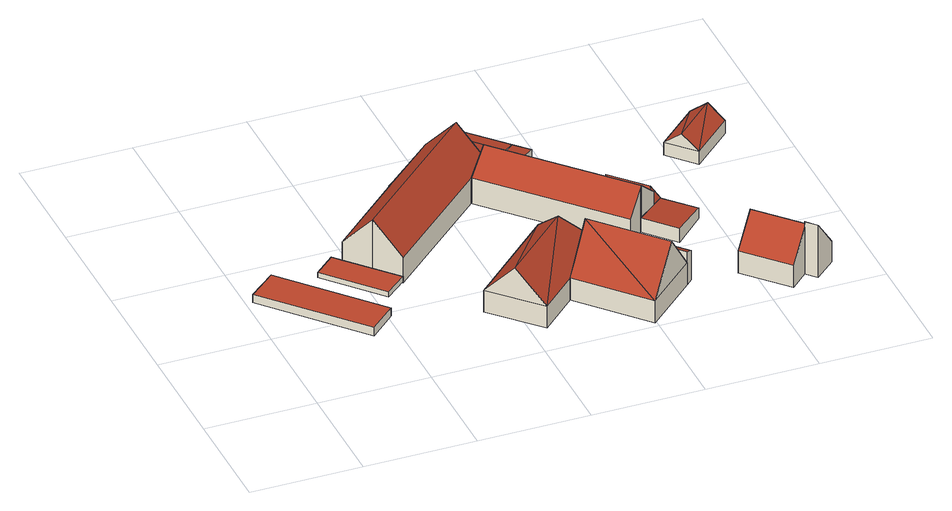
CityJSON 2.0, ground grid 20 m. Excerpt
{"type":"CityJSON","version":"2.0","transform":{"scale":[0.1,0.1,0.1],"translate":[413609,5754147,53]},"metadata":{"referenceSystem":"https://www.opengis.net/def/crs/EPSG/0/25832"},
"CityObjects":{
"building1":{"type":"Building","attributes":{"Gemeindeschluessel":"05515000","Geometrietyp2DReferenz":"3000","function":"51003_1201","roofType":"1000","measuredHeight":1.62},"geometry":[{"type":"Solid","lod":"2","boundaries":[[[[0,1,2,3]],[[4,5,1,0]],[[6,7,5,4]],[[3,2,7,6]],[[4,0,3,6]],[[1,5,7,2]]]],"semantics":{"surfaces":[{"type":"WallSurface"},{"type":"RoofSurface"},{"type":"GroundSurface"}],"values":[[0,0,0,0,1,2]]}}]},
"building2":{"type":"Building","attributes":{"Gemeindeschluessel":"05515000","Geometrietyp2DReferenz":"3000","function":"51003_1201","roofType":"1000","measuredHeight":1.05},"geometry":[{"type":"Solid","lod":"2","boundaries":[[[[8,9,10,11]],[[12,13,9,8]],[[14,15,13,12]],[[16,17,15,14]],[[11,10,17,16]],[[14,12,8,11,16]],[[9,13,15,17,10]]]],"semantics":{"surfaces":[{"type":"WallSurface"},{"type":"RoofSurface"},{"type":"GroundSurface"}],"values":[[0,0,0,0,0,1,2]]}}]},
"building3":{"type":"Building","attributes":{"Gemeindeschluessel":"05515000","Geometrietyp2DReferenz":"3000","function":"31001_2700","roofType":"3100","measuredHeight":10.82},"geometry":[{"type":"Solid","lod":"2","boundaries":[[[[18,19,20,21]],[[22,23,19,18]],[[24,25,23,22]],[[26,27,25,24]],[[28,29,27,26]],[[30,31,29,28]],[[32,33,31,30]],[[34,35,33,32]],[[36,37,35,34]],[[38,39,37,36]],[[40,41,39,38]],[[42,43,41,40]],[[21,20,43,42]],[[36,34,32,30,28,26,38]],[[24,22,18,21,42,40,38,26]],[[19,23,25,27,29,31,33,35,37,39,41,43,20]]]],"semantics":{"surfaces":[{"type":"WallSurface"},{"type":"RoofSurface"},{"type":"GroundSurface"}],"values":[[0,0,0,0,0,0,0,0,0,0,0,0,0,1,1,2]]}}]},
"building4":{"type":"Building","attributes":{"Gemeindeschluessel":"05515000","Geometrietyp2DReferenz":"3000","function":"31001_1000","roofType":"5000","measuredHeight":10.11},"address":[{"country":"Germany","locality":"Münster","thoroughfareNumber":"59","thoroughfareName":"Everswinkeler Straße"}],"geometry":[{"type":"Solid","lod":"2","boundaries":[[[[44,45,46,47]],[[48,49,45,44]],[[50,51,49,48]],[[52,53,51,50]],[[47,46,53,52]],[[47,54,44]],[[55,54,47]],[[47,52,55]],[[50,48,44,54]],[[54,55,50]],[[55,52,50]],[[45,49,51,53,46]]]],"semantics":{"surfaces":[{"type":"WallSurface"},{"type":"RoofSurface"},{"type":"GroundSurface"}],"values":[[0,0,0,0,0,1,1,1,1,1,0,2]]}}]},
"building5":{"type":"Building","attributes":{"Gemeindeschluessel":"05515000","Geometrietyp2DReferenz":"3000","function":"31001_1000"},"address":[{"country":"Germany","locality":"Münster","thoroughfareNumber":"61","thoroughfareName":"Everswinkeler Straße"}],"children":["building5-1","building5-2"]},
"building5-1":{"type":"BuildingPart","attributes":{"roofType":"3100","measuredHeight":12.28},"parents":["building5"],"geometry":[{"type":"Solid","lod":"2","boundaries":[[[[56,57,58,59]],[[60,49,57,56]],[[61,45,49,60]],[[62,63,45,61]],[[59,62,61,64]],[[65,64,61]],[[64,65,56]],[[65,60,56]],[[64,56,59]],[[61,60,65]],[[58,57,49,45,63]],[[63,62,59,58]]]],"semantics":{"surfaces":[{"type":"WallSurface"},{"type":"RoofSurface"},{"type":"GroundSurface"},{"type":"ClosureSurface"}],"values":[[0,0,0,0,1,1,1,1,0,0,2,3]]}}]},
"building5-2":{"type":"BuildingPart","attributes":{"roofType":"2100","measuredHeight":6.47},"parents":["building5"],"geometry":[{"type":"Solid","lod":"2","boundaries":[[[[66,59,58,67,68]],[[69,70,63,62,71]],[[68,67,70,69]],[[71,66,68,69]],[[58,63,70,67]],[[59,66,71,62]],[[63,58,59,62]]]],"semantics":{"surfaces":[{"type":"WallSurface"},{"type":"RoofSurface"},{"type":"GroundSurface"},{"type":"ClosureSurface"}],"values":[[0,0,0,1,2,0,3]]}}]},
"building6":{"type":"Building","attributes":{"Gemeindeschluessel":"05515000","Geometrietyp2DReferenz":"3000","function":"31001_2700","roofType":"2100","measuredHeight":4},"geometry":[{"type":"Solid","lod":"2","boundaries":[[[[72,73,25,74]],[[75,76,73,72]],[[77,33,76,75]],[[78,31,33,77]],[[79,29,31,78]],[[74,25,29,79]],[[78,77,75,72,74,79]],[[73,76,33,31,29,25]]]],"semantics":{"surfaces":[{"type":"WallSurface"},{"type":"RoofSurface"},{"type":"GroundSurface"}],"values":[[0,0,0,0,0,0,1,2]]}}]},
"building7":{"type":"Building","attributes":{"Gemeindeschluessel":"05515000","Geometrietyp2DReferenz":"3000","function":"51009_1610","roofType":"2100","measuredHeight":3.23},"geometry":[{"type":"Solid","lod":"2","boundaries":[[[[80,81,82,72]],[[83,84,81,80]],[[85,86,84,83]],[[75,87,86,85]],[[72,82,87,75]],[[85,83,80,72,75]],[[81,84,86,87,82]]]],"semantics":{"surfaces":[{"type":"WallSurface"},{"type":"RoofSurface"},{"type":"GroundSurface"}],"values":[[0,0,0,0,0,1,2]]}}]},
"building8":{"type":"Building","attributes":{"Gemeindeschluessel":"05515000","Geometrietyp2DReferenz":"3000","function":"31001_2700","roofType":"3100","measuredHeight":8.91},"geometry":[{"type":"Solid","lod":"2","boundaries":[[[[88,89,35,90]],[[91,33,89,88]],[[92,93,33,91]],[[94,95,93,92]],[[96,97,95,94]],[[98,99,97,96]],[[100,101,99,98]],[[90,35,101,100]],[[94,92,91,88,96]],[[90,100,98,96,88]],[[89,33,93,95,97,99,101,35]]]],"semantics":{"surfaces":[{"type":"WallSurface"},{"type":"RoofSurface"},{"type":"GroundSurface"}],"values":[[0,0,0,0,0,0,0,0,1,1,2]]}}]},
"building9":{"type":"Building","attributes":{"Gemeindeschluessel":"05515000","Geometrietyp2DReferenz":"3000","function":"51009_1610","roofType":"2100","measuredHeight":3.67},"geometry":[{"type":"Solid","lod":"2","boundaries":[[[[102,87,103,77]],[[104,86,87,102]],[[83,84,86,104]],[[105,106,84,83]],[[107,108,106,105]],[[77,103,108,107]],[[105,83,104,102,77,107]],[[87,86,84,106,108,103]]]],"semantics":{"surfaces":[{"type":"WallSurface"},{"type":"RoofSurface"},{"type":"GroundSurface"}],"values":[[0,0,0,0,0,0,1,2]]}}]},
"building10":{"type":"Building","attributes":{"Gemeindeschluessel":"05515000","Geometrietyp2DReferenz":"3000","function":"31001_2700","roofType":"5000","measuredHeight":4.93},"geometry":[{"type":"Solid","lod":"2","boundaries":[[[[109,110,111,112]],[[113,114,110,109]],[[115,116,114,113]],[[112,111,116,115]],[[115,113,117]],[[117,113,109,118]],[[109,112,118]],[[118,112,115,117]],[[110,114,116,111]]]],"semantics":{"surfaces":[{"type":"WallSurface"},{"type":"RoofSurface"},{"type":"GroundSurface"}],"values":[[0,0,0,0,1,1,0,1,2]]}}]},
"building11":{"type":"Building","attributes":{"Gemeindeschluessel":"05515000","Geometrietyp2DReferenz":"3000","function":"51009_1610","roofType":"2100","measuredHeight":2.72},"geometry":[{"type":"Solid","lod":"2","boundaries":[[[[119,116,120,121]],[[113,114,116,119]],[[122,123,114,113]],[[124,125,123,122]],[[121,120,125,124]],[[122,113,119,121,124]],[[116,114,123,125,120]]]],"semantics":{"surfaces":[{"type":"WallSurface"},{"type":"RoofSurface"},{"type":"GroundSurface"}],"values":[[0,0,0,0,0,1,2]]}}]},
"building12":{"type":"Building","attributes":{"Gemeindeschluessel":"05515000","Geometrietyp2DReferenz":"3000","function":"31001_1000"},"address":[{"country":"Germany","locality":"Münster","thoroughfareNumber":"63","thoroughfareName":"Everswinkeler Straße"}],"children":["building12-1","building12-2","building12-3"]},
"building12-1":{"type":"BuildingPart","attributes":{"roofType":"2100","measuredHeight":4.12},"parents":["building12"],"geometry":[{"type":"Solid","lod":"2","boundaries":[[[[126,127,128,129]],[[130,131,132,133]],[[129,128,131,130]],[[133,126,129,130]],[[127,132,131,128]],[[127,126,133,132]]]],"semantics":{"surfaces":[{"type":"WallSurface"},{"type":"RoofSurface"},{"type":"GroundSurface"},{"type":"ClosureSurface"}],"values":[[0,0,0,1,2,3]]}}]},
"building12-2":{"type":"BuildingPart","attributes":{"roofType":"5000","measuredHeight":9.66},"parents":["building12"],"geometry":[{"type":"Solid","lod":"2","boundaries":[[[[134,135,136,137]],[[138,139,135,134]],[[140,133,132,139,138]],[[141,142,143,127,126,144]],[[145,146,147,148]],[[137,136,146,145]],[[149,141,144,140,138,134,150]],[[137,145,148,150,134]],[[135,139,132,127,143,151,147,146,136]],[[126,133,140,144]],[[127,132,133,126]],[[142,141,149]],[[143,142,149,150,151]],[[147,151,150,148]]]],"semantics":{"surfaces":[{"type":"WallSurface"},{"type":"RoofSurface"},{"type":"GroundSurface"},{"type":"ClosureSurface"}],"values":[[0,0,0,0,0,0,1,1,2,0,3,0,3,3]]}}]},
"building12-3":{"type":"BuildingPart","attributes":{"roofType":"2100","measuredHeight":10.28},"parents":["building12"],"geometry":[{"type":"Solid","lod":"2","boundaries":[[[[152,153,154,155]],[[156,148,147,153,152]],[[155,154,143,142]],[[149,156,152,155,142]],[[153,147,151,143,154]],[[150,148,156,149]],[[143,151,150,149,142]],[[151,147,148,150]]]],"semantics":{"surfaces":[{"type":"WallSurface"},{"type":"RoofSurface"},{"type":"GroundSurface"},{"type":"ClosureSurface"}],"values":[[0,0,0,1,2,0,3,3]]}}]},
"building13":{"type":"Building","attributes":{"Gemeindeschluessel":"05515000","Geometrietyp2DReferenz":"3000","function":"31001_2700","roofType":"3100","measuredHeight":5.18},"geometry":[{"type":"Solid","lod":"2","boundaries":[[[[157,158,159,160]],[[161,162,158,157]],[[163,164,162,161]],[[160,159,164,163]],[[157,165,161]],[[163,166,160]],[[166,165,157]],[[157,160,166]],[[163,161,165]],[[165,166,163]],[[158,162,164,159]]]],"semantics":{"surfaces":[{"type":"WallSurface"},{"type":"RoofSurface"},{"type":"GroundSurface"}],"values":[[0,0,0,0,0,0,1,1,1,1,2]]}}]}
},
"vertices":[
[204,184,25],[204,184,9],[59,346,9],[59,346,25],[157,141,25],[157,141,9],[10,304,25],[10,304,9],
[172,364,20],[172,364,10],[135,331,10],[135,331,20],[185,349,20],[185,349,10],[259,268,20],[259,268,10],[221,235,20],[221,235,10],
[323,483,50],[323,483,7],[319,479,7],[319,479,50],[326,479,56],[326,479,7],[417,561,56],[417,561,7],[454,520,115],[454,520,7],[490,481,59],[490,481,7],[513,502,59],[513,502,7],[515,500,56],[515,500,7],[449,441,56],[449,441,7],[259,268,56],[259,268,7],[222,309,115],[222,309,7],[185,349,56],[185,349,7],[322,475,56],[322,475,7],
[579,202,50],[579,202,8],[503,284,8],[503,284,50],[492,119,50],[492,119,8],[427,58,50],[427,58,8],[349,140,50],[349,140,8],[509,213,110],[388,99,110],
[596,6,51],[596,6,8],[685,88,8],[685,88,51],[492,119,51],[579,202,51],[623,155,51],[623,155,8],[641,47,131],[536,161,131],
[685,88,73],[697,99,8],[697,99,66],[635,166,66],[635,166,8],[623,155,73],
[463,603,39],[463,603,7],[417,561,46],[538,522,39],[538,522,7],[515,500,43],[513,502,43],[490,481,46],
[481,620,35],[481,620,6],[463,603,6],[559,536,35],[559,536,6],[541,519,39],[541,519,6],[538,522,6],
[482,470,96],[482,470,7],[449,441,57],[515,500,57],[646,360,57],[646,360,7],[709,293,57],[709,293,7],[676,263,96],[676,263,7],[673,260,93],[673,260,7],[644,232,57],[644,232,7],
[538,522,38],[515,500,6],[541,519,38],[583,511,35],[583,511,6],[541,472,43],[541,472,6],
[665,377,29],[665,377,8],[646,360,8],[646,360,29],[728,310,29],[728,310,8],[709,293,29],[709,293,8],[710,311,57],[656,369,57],
[709,293,31],[673,260,8],[673,260,35],[775,260,29],[775,260,8],[720,208,35],[720,208,8],
[897,95,49],[897,95,8],[911,109,8],[911,109,24],[868,154,24],[868,154,8],[854,141,8],[854,141,49],
[809,121,105],[809,121,8],[775,90,8],[775,90,51],[843,153,51],[843,153,8],[854,141,51],[910,80,51],[910,80,49],[910,80,8],[897,95,51],[843,17,51],[843,17,8],[874,46,8],[874,46,100],[893,64,79],[877,49,105],[877,49,8],
[891,28,111],[891,28,8],[928,62,8],[928,62,49],[874,46,111],
[867,525,30],[867,525,5],[793,457,5],[793,457,30],[909,478,30],[909,478,5],[836,410,30],[836,410,5],[888,501,56],[815,433,56]
]}
